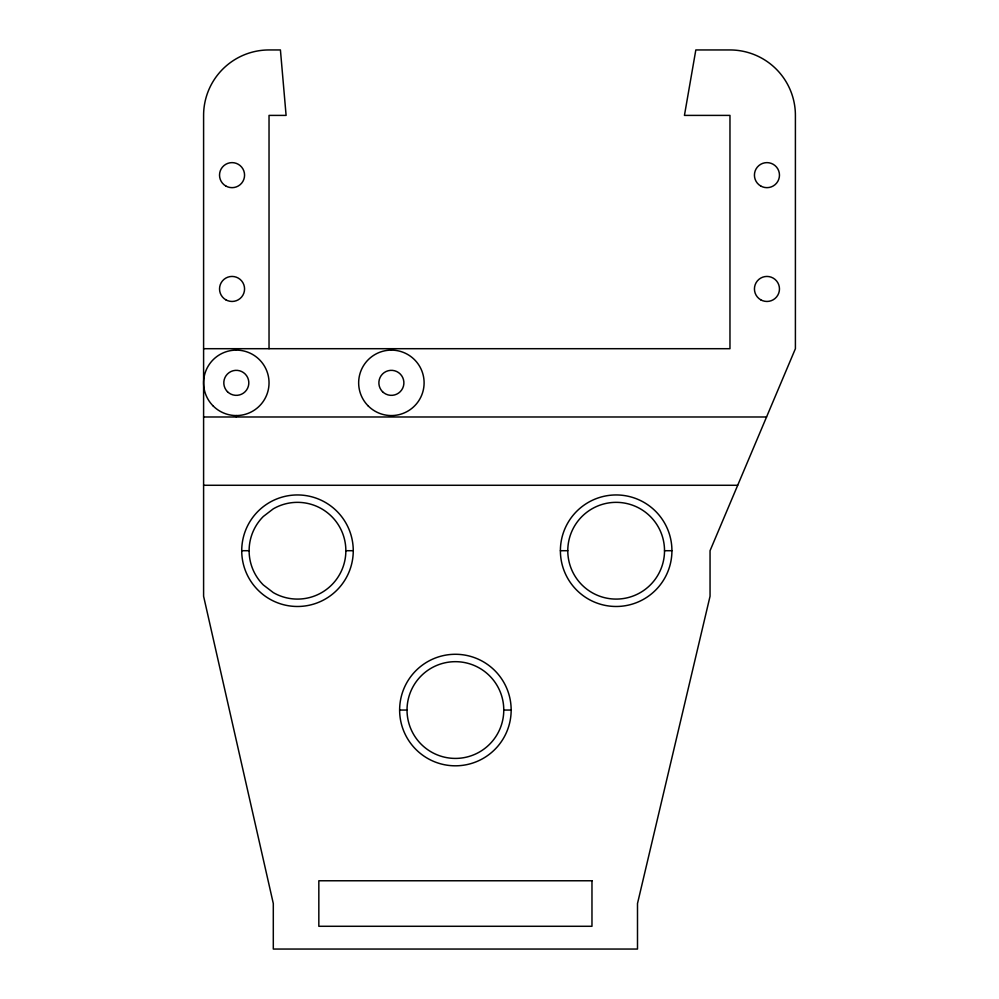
<?xml version="1.0" encoding="UTF-8"?>
<svg xmlns="http://www.w3.org/2000/svg" width="999" height="999" viewBox="0 0 999 999"><rect width="100%" height="100%" fill="white"/><g stroke="black" fill="none" stroke-linecap="round" stroke-linejoin="round"><path stroke-width="1.5" d="M203.596 348.701L729.969 348.701L729.969 115.397L684.44 115.397L695.828 49.95L729.969 49.95A65.447 65.447 0 0 1 795.404 115.397L795.404 348.701L710.052 550.711L710.052 596.241L637.499 903.521L637.499 949.05L273.301 949.05L273.301 903.521L203.596 596.241L203.596 115.397A65.447 65.447 0 0 1 269.031 49.95L280.419 49.95L286.101 115.397L269.031 115.397L269.031 348.701M203.596 416.983L766.558 416.983M203.596 485.277L737.699 485.277M241.721 550.711L249.113 550.711M345.854 550.711A48.364 48.364 0 0 1 273.301 592.607L263.286 584.914A48.364 48.364 0 0 1 263.286 516.508L273.301 508.828A48.364 48.364 0 0 1 345.854 550.711L353.259 550.711A55.769 55.769 0 0 1 269.605 599.013A55.769 55.769 0 0 1 269.605 502.422A55.769 55.769 0 0 1 353.259 550.711M560.389 550.711L567.782 550.711M664.522 550.711A48.364 48.364 0 0 1 591.97 592.607A48.364 48.364 0 0 1 591.97 508.828A48.364 48.364 0 0 1 664.522 550.711L671.927 550.711A55.769 55.769 0 0 1 588.274 599.013A55.769 55.769 0 0 1 588.274 502.422A55.769 55.769 0 0 1 671.927 550.711M399.637 710.052L407.03 710.052M503.771 710.052A48.364 48.364 0 0 0 431.218 668.156A48.364 48.364 0 0 0 431.218 751.935A48.364 48.364 0 0 0 503.771 710.052L511.163 710.052A55.769 55.769 0 0 1 427.51 758.341A55.769 55.769 0 0 1 427.51 661.75A55.769 55.769 0 0 1 511.163 710.052M391.383 348.701L391.383 350.125M236.313 348.701L236.313 350.125M236.313 415.559L236.313 416.983M591.97 880.768L318.831 880.768L318.831 926.285L591.97 926.285L591.97 880.768M213.174 405.981A32.717 32.717 0 0 0 267.919 391.308A32.717 32.717 0 0 0 227.847 351.236A32.717 32.717 0 0 0 213.174 405.981M225.786 185.989A12.525 12.525 0 0 0 244.568 175.137A12.525 12.525 0 0 0 225.786 164.298A12.525 12.525 0 0 0 225.786 185.989M225.786 299.787A12.525 12.525 0 0 0 244.568 288.948A12.525 12.525 0 0 0 225.786 278.109A12.525 12.525 0 0 0 225.786 299.787M760.689 185.989A12.525 12.525 0 0 0 779.47 175.137A12.525 12.525 0 0 0 760.689 164.298A12.525 12.525 0 0 0 760.689 185.989M760.689 299.787A12.525 12.525 0 0 0 779.47 288.948A12.525 12.525 0 0 0 760.689 278.109A12.525 12.525 0 0 0 760.689 299.787M227.46 391.695A12.525 12.525 0 0 0 248.401 386.089A12.525 12.525 0 0 0 233.079 370.754A12.525 12.525 0 0 0 227.46 391.695M382.53 391.695A12.525 12.525 0 0 0 403.471 386.089A12.525 12.525 0 0 0 388.136 370.754A12.525 12.525 0 0 0 382.53 391.695M368.244 405.981A32.717 32.717 0 0 0 422.989 391.308A32.717 32.717 0 0 0 382.917 351.236A32.717 32.717 0 0 0 368.244 405.981"/></g></svg>
